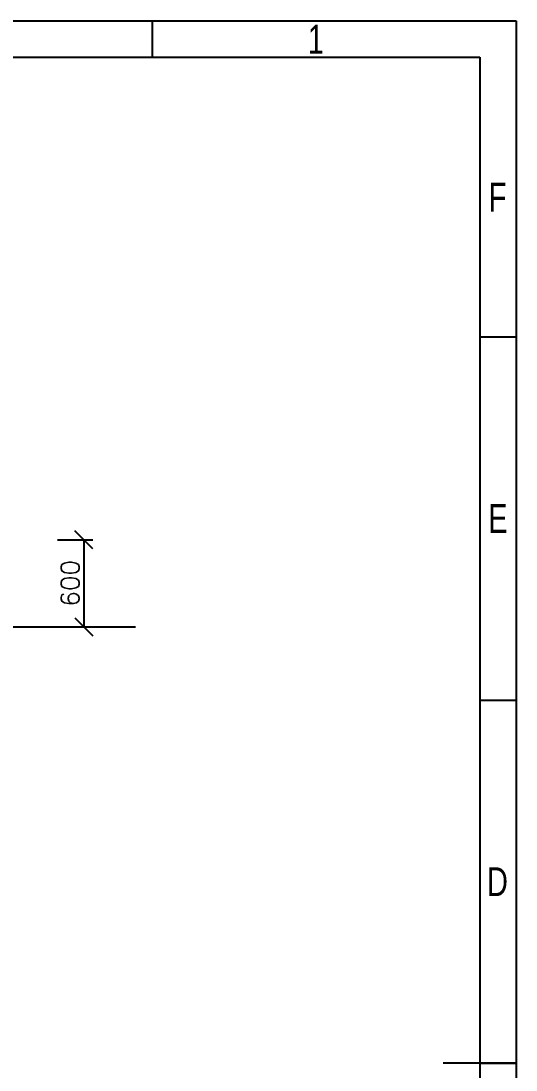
# Model space of a CAD drawing. Header units: millimetres. Extents: x -116399 to 112199, y -90759 to -31335.
# Drawn here: x -19430 to -16024, y -45510 to -38287 of the extents above; entities that cross this region are included whole.
import ezdxf

# ---------------------------------------------------------------- set-up
doc = ezdxf.new("R2010")
doc.units = ezdxf.units.MM
doc.styles.add('Annotative', font='simplex.shx', dxfattribs={"height": 2.5})
doc.styles.add('SLDTEXTSTYLE0', font='TXT', dxfattribs={"width": 0.75})
doc.dimstyles.new('Annotative', dxfattribs={"dimscale": 0, "dimtxt": 2.5, "dimasz": 2.5, "dimexe": 1.25, "dimexo": 2, "dimtad": 1, "dimtxsty": 'Annotative', "dimblk": 'OBLIQUE', "dimcen": 2.5, "dimazin": 3, "dimtfac": 1, "dimtmove": 0, "dimatfit": 3, "dimfxl": 1})

# ---------------------------------------------------------------- blocks, each defined once
blk = doc.blocks.new('1_50 TERRANOVA oriz A3')
at = {"color": 7, "linetype": 'Continuous'}
for p, q in [((0, 0), (20000, 0)), ((17500, -250), (17500, 0)), ((20000, 0), (20000, -14350)), ((250, -250), (19750, -250)), ((19750, -250), (19750, -14100)), ((19750, -2175), (20000, -2175)), ((19750, -4675), (20000, -4675)), ((20000, -7175), (19500, -7175)), ((19750, -7175), (20000, -7175))]:
    blk.add_line(p, q, dxfattribs=at)
at = {"color": 7, "linetype": 'Continuous', "char_height": 198.4, "attachment_point": 2, "style": 'SLDTEXTSTYLE0'}
for s, insert in [('1', (18623, -26.4)), ('F', (19872.9, -1113.9)), ('E', (19875.4, -3326.4)), ('D', (19872.6, -5826.4))]:
    blk.add_mtext(s, dxfattribs=dict(at, insert=insert))
blk = doc.blocks.new('_Oblique')
at = {"color": 0, "linetype": 'ByBlock', "lineweight": -2}
blk.add_line((-0.5, -0.5), (0.5, 0.5), dxfattribs=at)
blk = doc.blocks.new('*D262')
at = {"color": 8, "lineweight": -2}
for p, q in [((-19178.1, -41859.2), (-18935.4, -41859.2)), ((-18997.9, -41859.2), (-18997.9, -42459)), ((-19244.7, -42459), (-18935.4, -42459))]:
    blk.add_line(p, q, dxfattribs=at)
at = {"layer": 'Defpoints', "color": 0}
for p in [(-19278.1, -41859.2), (-19344.7, -42459), (-18997.9, -42459)]:
    blk.add_point(p, dxfattribs=at)
at = {"color": 8, "lineweight": -2, "xscale": 125, "yscale": 125, "zscale": 125}
for p, rotation in [((-18997.9, -41859.2), 90), ((-18997.9, -42459), 270)]:
    blk.add_blockref('_Oblique', p, dxfattribs=dict(at, rotation=rotation))
at = {"insert": (-19091.7, -42159.1), "char_height": 125, "attachment_point": 5, "rotation": 90, "style": 'Annotative'}
blk.add_mtext('600', dxfattribs=at)

msp = doc.modelspace()

# ---------------------------------------------------------------- linework, layer by layer
msp.add_line((-24294.888, -42459.034), (-18642.278, -42459.034))

# ---------------------------------------------------------------- block references
msp.add_blockref('1_50 TERRANOVA oriz A3', (-36024.311, -38287.427))

# ---------------------------------------------------------------- dimensions: what is measured, and where the dimension line sits
dim = msp.add_linear_dim(base=(-18997.914, -42459.034), p1=(-19278.129, -41859.183), p2=(-19344.695, -42459.034), angle=90, text='600', dimstyle='Annotative', override={"dimscale": 0, "dimtix": 0, "dimtofl": 1, "dimtmove": 0, "dimatfit": 3})
dim.commit()
dim.dimension.update_dxf_attribs({"geometry": '*D262', "text_midpoint": (-19091.664, -42159.108)})

doc.saveas('drawing.dxf')
